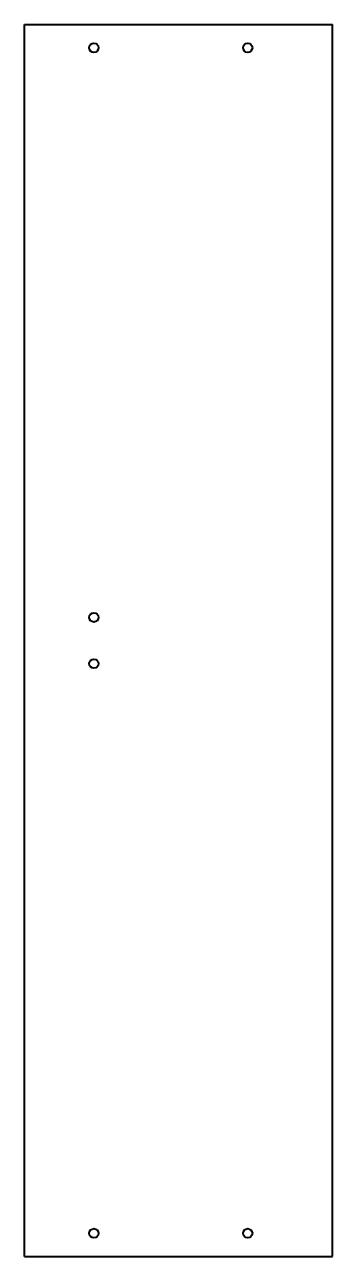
# Model space of a CAD drawing. Header units: inches. Extents: x -3.9 to 0, y -6 to 9.8.
import ezdxf

# ---------------------------------------------------------------- set-up
doc = ezdxf.new("R2010")
doc.units = ezdxf.units.IN
doc.header["$MEASUREMENT"] = 0
doc.layers.add('Visible', color=7, linetype='Continuous', lineweight=40)

msp = doc.modelspace()

# ---------------------------------------------------------------- linework, layer by layer
at = {"layer": 'Visible'}
for p, q in [((-3.937, 9.772), (0, 9.772)), ((-3.937, -5.976), (-3.937, 9.772)), ((0, -5.976), (0, 9.772)), ((-3.937, -5.976), (0, -5.976))]:
    msp.add_line(p, q, dxfattribs=at)
for centre in [(-3.051, 9.476), (-1.083, 9.476), (-3.051, 2.193), (-3.051, 1.602), (-3.051, -5.681), (-1.083, -5.681)]:
    msp.add_circle(centre, 0.0591, dxfattribs=at)

doc.saveas('drawing.dxf')
